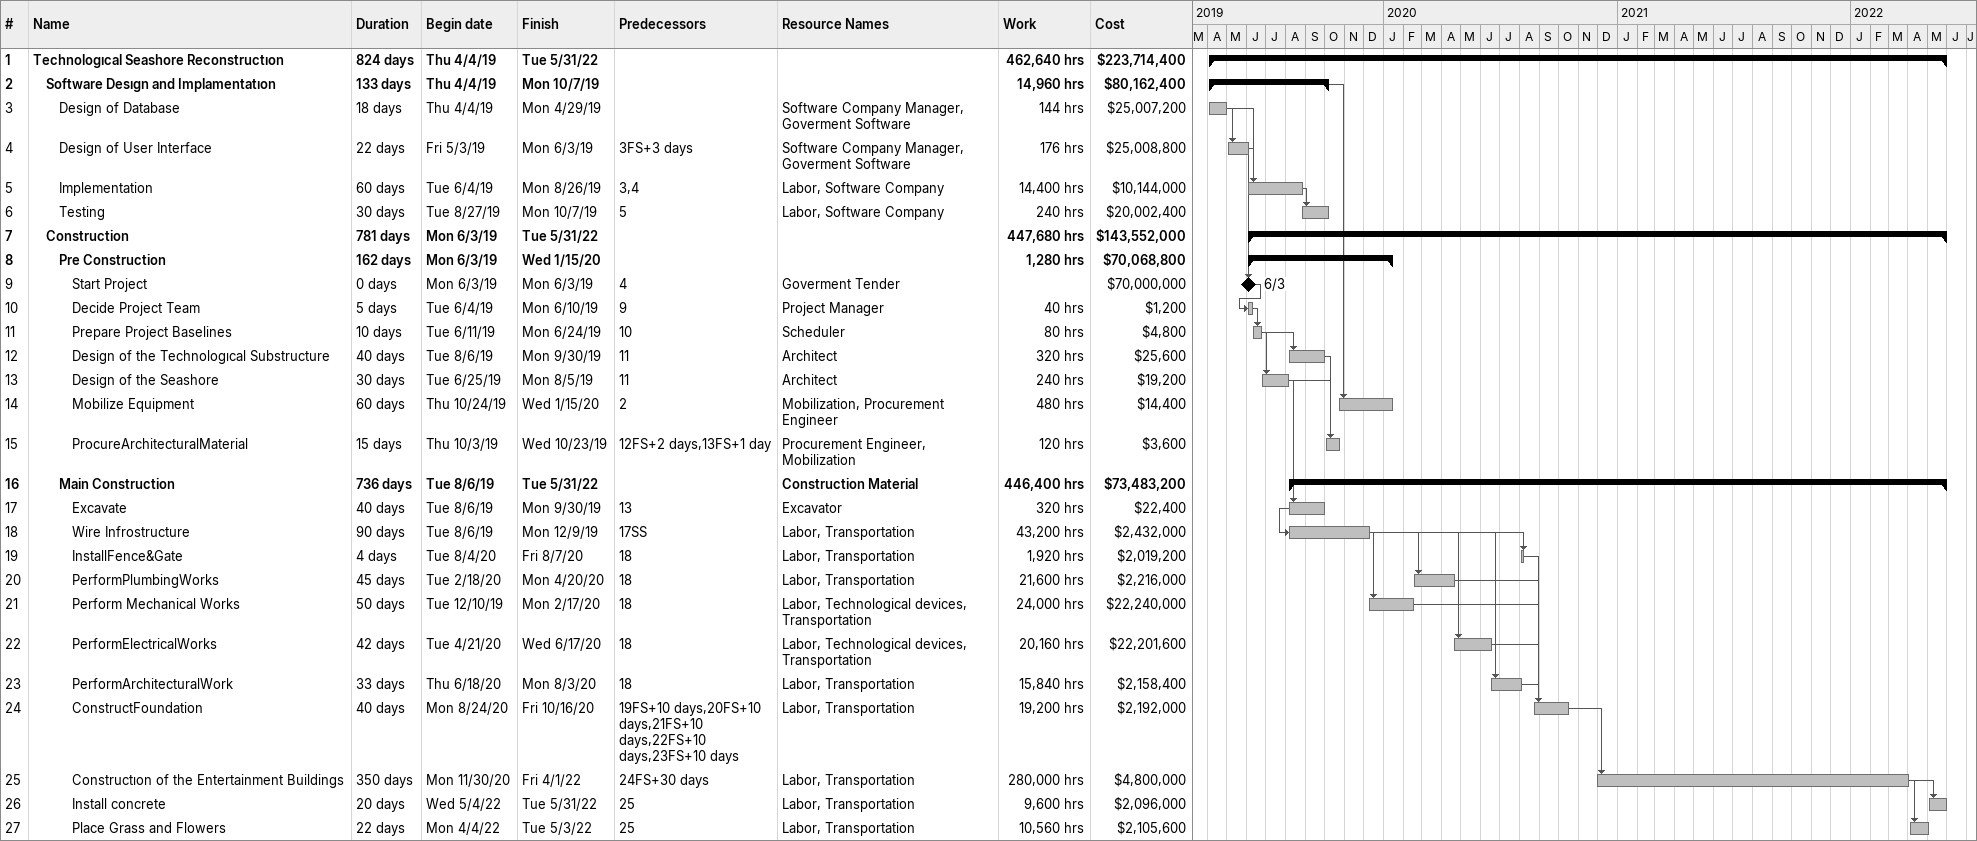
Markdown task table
| ID | Level | Task | Duration | Start | Finish | Predecessors | Resources | Work (h) | Cost ($) |
|---|---|---|---|---|---|---|---|---|---|
| 1 | 1 | **Technologıcal Seashore Reconstructıon** | 824d | 2019-04-04 | 2022-05-31 |  |  | 462640 | 223714400 |
| 2 | 2 | **Software Desıgn and Implamentatıon** | 133d | 2019-04-04 | 2019-10-07 |  |  | 14960 | 80162400 |
| 3 | 3 | Design of Database | 18d | 2019-04-04 | 2019-04-29 |  | Software Company Manager, Goverment Software | 144 | 25007200 |
| 4 | 3 | Design of User Interface | 22d | 2019-05-03 | 2019-06-03 | 3FS+3d | Software Company Manager, Goverment Software | 176 | 25008800 |
| 5 | 3 | Implementation | 60d | 2019-06-04 | 2019-08-26 | 3, 4 | Labor, Software Company | 14400 | 10144000 |
| 6 | 3 | Testing | 30d | 2019-08-27 | 2019-10-07 | 5 | Labor, Software Company | 240 | 20002400 |
| 7 | 2 | **Construction** | 781d | 2019-06-03 | 2022-05-31 |  |  | 447680 | 143552000 |
| 8 | 3 | **Pre Construction** | 162d | 2019-06-03 | 2020-01-15 |  |  | 1280 | 70068800 |
| 9 | 4 | Start Project | 0d | 2019-06-03 | 2019-06-03 | 4 | Goverment Tender |  | 70000000 |
| 10 | 4 | Decide Project Team | 5d | 2019-06-04 | 2019-06-10 | 9 | Project Manager | 40 | 1200 |
| 11 | 4 | Prepare Project Baselines | 10d | 2019-06-11 | 2019-06-24 | 10 | Scheduler | 80 | 4800 |
| 12 | 4 | Design of the Technologıcal Substructure | 40d | 2019-08-06 | 2019-09-30 | 11 | Architect | 320 | 25600 |
| 13 | 4 | Design of the Seashore | 30d | 2019-06-25 | 2019-08-05 | 11 | Architect | 240 | 19200 |
| 14 | 4 | Mobilize Equipment | 60d | 2019-10-24 | 2020-01-15 | 2 | Mobilization, Procurement Engineer | 480 | 14400 |
| 15 | 4 | ProcureArchitecturalMaterial | 15d | 2019-10-03 | 2019-10-23 | 12FS+2d, 13FS+1d | Procurement Engineer, Mobilization | 120 | 3600 |
| 16 | 3 | **Main Construction** | 736d | 2019-08-06 | 2022-05-31 |  | Construction Material | 446400 | 73483200 |
| 17 | 4 | Excavate | 40d | 2019-08-06 | 2019-09-30 | 13 | Excavator | 320 | 22400 |
| 18 | 4 | Wire Infrostructure | 90d | 2019-08-06 | 2019-12-09 | 17SS | Labor, Transportation | 43200 | 2432000 |
| 19 | 4 | InstallFence&Gate | 4d | 2020-08-04 | 2020-08-07 | 18 | Labor, Transportation | 1920 | 2019200 |
| 20 | 4 | PerformPlumbingWorks | 45d | 2020-02-18 | 2020-04-20 | 18 | Labor, Transportation | 21600 | 2216000 |
| 21 | 4 | Perform Mechanical Works | 50d | 2019-12-10 | 2020-02-17 | 18 | Labor, Technological devices, Transportation | 24000 | 22240000 |
| 22 | 4 | PerformElectricalWorks | 42d | 2020-04-21 | 2020-06-17 | 18 | Labor, Technological devices, Transportation | 20160 | 22201600 |
| 23 | 4 | PerformArchitecturalWork | 33d | 2020-06-18 | 2020-08-03 | 18 | Labor, Transportation | 15840 | 2158400 |
| 24 | 4 | ConstructFoundation | 40d | 2020-08-24 | 2020-10-16 | 19FS+10d, 20FS+10d, 21FS+10d, 22FS+10d, 23FS+10d | Labor, Transportation | 19200 | 2192000 |
| 25 | 4 | Constructıon of the Entertainment Buildings | 350d | 2020-11-30 | 2022-04-01 | 24FS+30d | Labor, Transportation | 280000 | 4800000 |
| 26 | 4 | Install concrete | 20d | 2022-05-04 | 2022-05-31 | 25 | Labor, Transportation | 9600 | 2096000 |
| 27 | 4 | Place Grass and Flowers | 22d | 2022-04-04 | 2022-05-03 | 25 | Labor, Transportation | 10560 | 2105600 |
